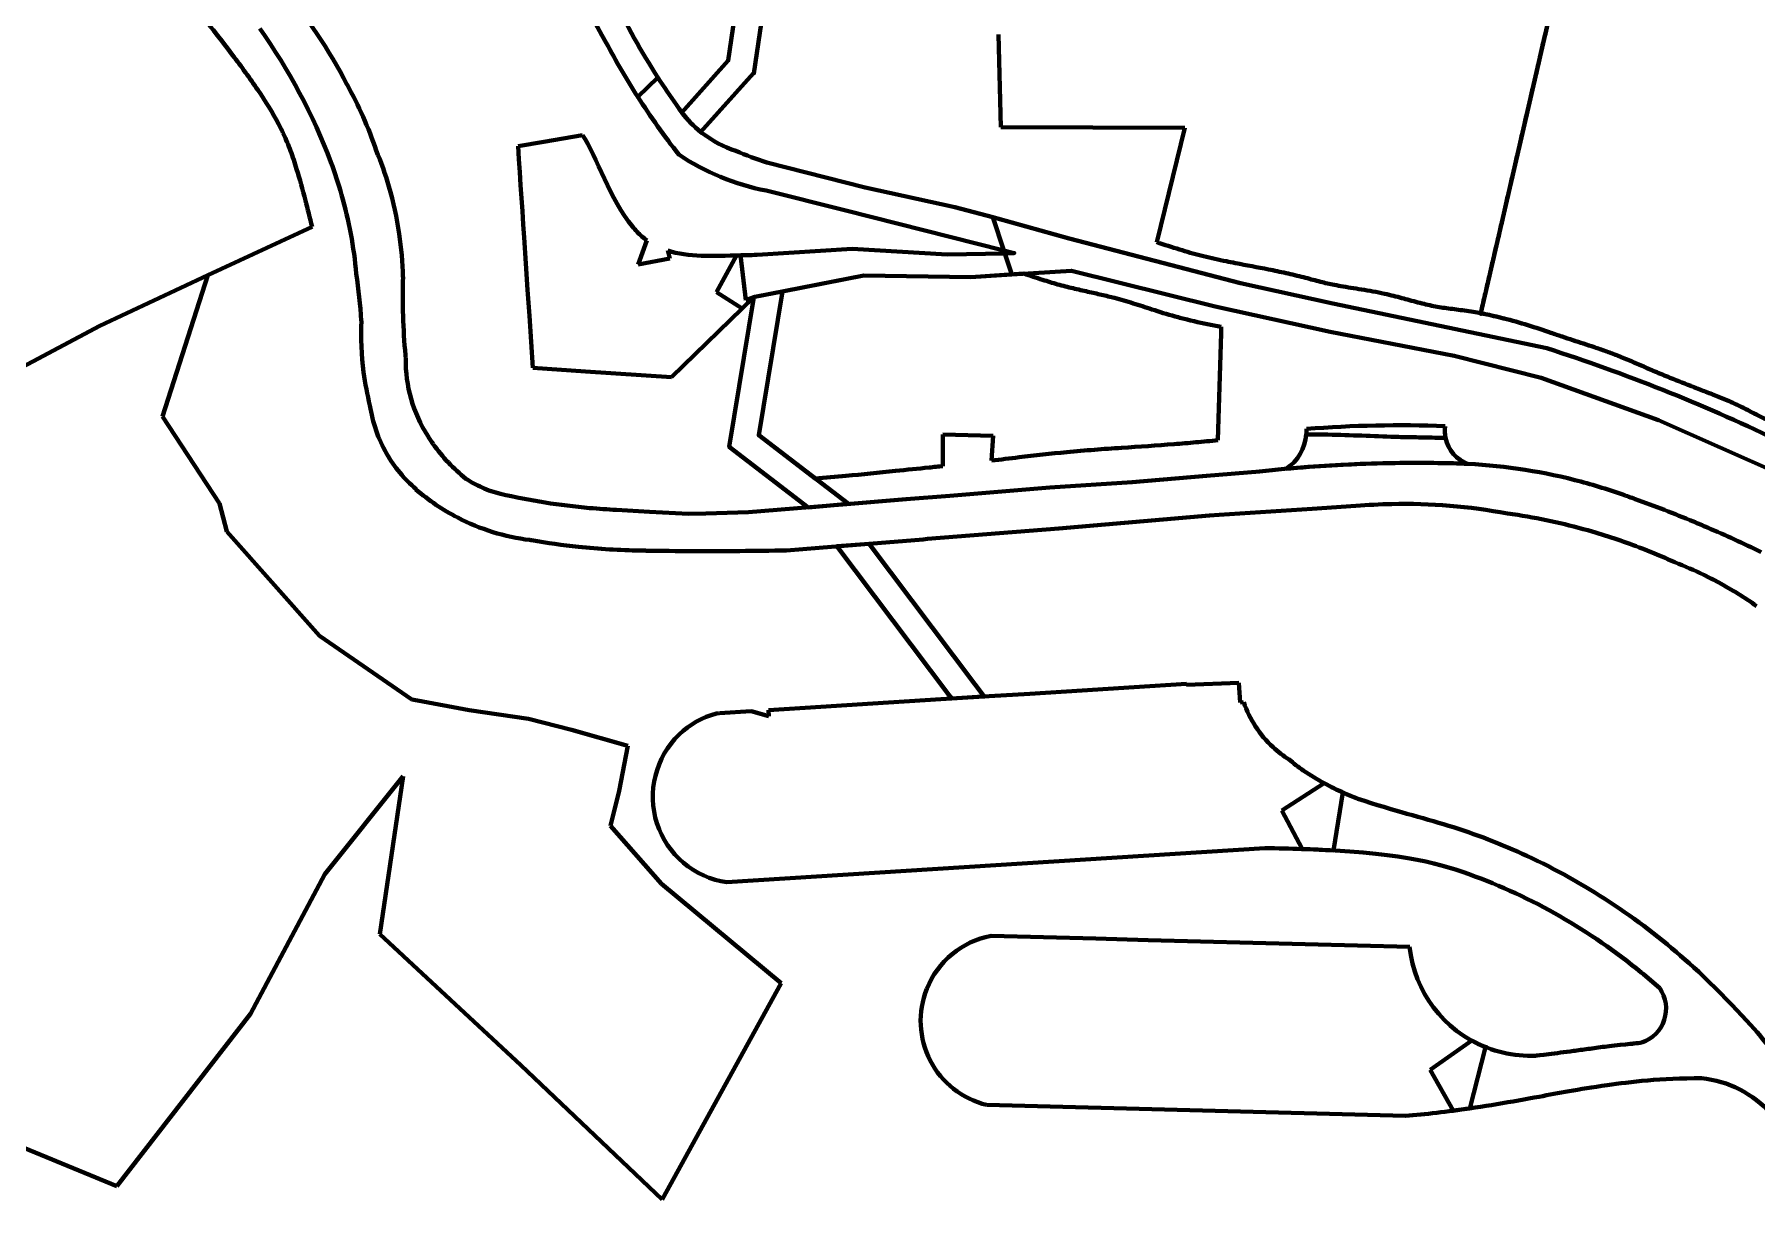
# Model space of a CAD drawing. Header units: inches. Extents: x 4096 to 6070, y 2882 to 5388.
# Drawn here: x 4260.8 to 4418.8, y 3500.7 to 3607.5 of the extents above; entities that cross this region are included whole.
import ezdxf

# ---------------------------------------------------------------- set-up
doc = ezdxf.new("R2010")
doc.units = ezdxf.units.IN
doc.header["$MEASUREMENT"] = 0
doc.linetypes.add('A_CONTINUOUS_LINE', pattern=[0])
for name, color, linetype, lineweight in [('access road', 150, 'Continuous', 30), ('commercial', 11, 'A_CONTINUOUS_LINE', 18), ('footpath line', 2, 'Continuous', 30), ('Hatch institutional', 131, 'Continuous', 15), ('Hatch residential', 51, 'Continuous', 15), ('parking', 253, 'A_CONTINUOUS_LINE', 30), ('road 2', 1, 'A_CONTINUOUS_LINE', 30)]:
    doc.layers.add(name, color=color, linetype=linetype, lineweight=lineweight)

# ---------------------------------------------------------------- blocks, each defined once
blk = doc.blocks.new('residential')
at = {"layer": 'Hatch residential', "lineweight": 90}
for p, q in [((4397.37, 3598.84), (4401.39, 3616.23)), ((4349.25, 3607.48), (4349.46, 3598.97)), ((4349.46, 3598.97), (4366.34, 3598.92)), ((4366.34, 3598.92), (4363.75, 3588.43)), ((4393.46, 3581.92), (4397.37, 3598.84)), ((4276.75, 3585.4), (4266.82, 3580.77)), ((4272.58, 3572.45), (4276.75, 3585.4)), ((4266.82, 3580.77), (4251.03, 3572.34)), ((4277.81, 3564.49), (4272.58, 3572.45)), ((4278.47, 3561.91), (4277.81, 3564.49)), ((4286.97, 3552.34), (4278.47, 3561.91)), ((4295.44, 3546.5), (4286.97, 3552.34)), ((4295.97, 3546.4), (4295.44, 3546.5)), ((4300.71, 3545.53), (4295.97, 3546.4)), ((4295.97, 3546.4), (4295.97, 3546.4)), ((4306.13, 3544.73), (4300.71, 3545.53)), ((4310.07, 3543.73), (4306.13, 3544.73)), ((4315.24, 3542.26), (4310.07, 3543.73)), ((4314.44, 3538.14), (4315.24, 3542.26)), ((4287.46, 3530.49), (4294.66, 3539.49)), ((4294.66, 3539.49), (4292.5, 3525)), ((4313.65, 3534.93), (4314.44, 3538.14)), ((4318.34, 3529.6), (4313.65, 3534.93)), ((4313.65, 3534.93), (4313.65, 3534.93)), ((4280.64, 3517.7), (4287.46, 3530.49)), ((4329.31, 3520.51), (4318.34, 3529.6)), ((4292.5, 3525), (4305.43, 3512.97)), ((4318.4, 3500.66), (4329.31, 3520.51)), ((4268.38, 3501.89), (4280.64, 3517.7)), ((4305.43, 3512.97), (4318.4, 3500.66)), ((4248.39, 3510.14), (4268.38, 3501.89))]:
    blk.add_line(p, q, dxfattribs=at)
for points, knots in [([(4363.75, 3588.43), (4363.84, 3588.4), (4363.93, 3588.37), (4364.73, 3588.12), (4365.42, 3587.89), (4366.75, 3587.49), (4367.39, 3587.31), (4368.73, 3586.98), (4369.43, 3586.83), (4370.14, 3586.68)], [104.606654, 104.606654, 104.606654, 104.606654, 104.882836, 104.882836, 107.089327, 107.089327, 109.295818, 109.295818, 111.549732, 111.549732, 111.549732, 111.549732]), ([(4370.14, 3586.68), (4370.4, 3586.63), (4370.68, 3586.57), (4370.97, 3586.52), (4370.98, 3586.51), (4371, 3586.51)], [103.6967547, 103.6967547, 103.6967547, 103.6967547, 104.5518083, 104.5518083, 104.6066541, 104.6066541, 104.6066541, 104.6066541]), ([(4371, 3586.51), (4371.98, 3586.32), (4372.98, 3586.14), (4374.54, 3585.83), (4375.07, 3585.72), (4376.14, 3585.48), (4376.7, 3585.35), (4377.7, 3585.09), (4378.15, 3584.96), (4378.82, 3584.8), (4379.03, 3584.74), (4379.45, 3584.64), (4379.66, 3584.6), (4380.11, 3584.5), (4380.37, 3584.46), (4381.23, 3584.3), (4381.87, 3584.21), (4382.87, 3584.04), (4383.22, 3583.99), (4383.92, 3583.86), (4384.28, 3583.79), (4384.93, 3583.64), (4385.2, 3583.58), (4385.98, 3583.38), (4386.46, 3583.25), (4387.46, 3582.98), (4387.96, 3582.84), (4388.68, 3582.67), (4388.91, 3582.62), (4389.36, 3582.53), (4389.59, 3582.49), (4390.27, 3582.39), (4390.73, 3582.33), (4391.72, 3582.2), (4392.24, 3582.13), (4393.01, 3582), (4393.24, 3581.96), (4393.46, 3581.92)], [80.740764, 80.740764, 80.740764, 80.740764, 83.794885, 83.794885, 85.349369, 85.349369, 86.903853, 86.903853, 88.340479, 88.340479, 89.058792, 89.058792, 89.777105, 89.777105, 90.654408, 90.654408, 92.624159, 92.624159, 93.609035, 93.609035, 94.59391, 94.59391, 95.357664, 95.357664, 96.80197, 96.80197, 98.464726, 98.464726, 99.296104, 99.296104, 100.127481, 100.127481, 101.602303, 101.602303, 103.077125, 103.077125, 103.696755, 103.696755, 103.696755, 103.696755])]:
    blk.add_open_spline(points, degree=3, knots=knots, dxfattribs=at)
blk = doc.blocks.new('commercial')
at = {"layer": 'commercial', "lineweight": 90}
for p, q in [((4276.75, 3585.4), (4286.3, 3589.83)), ((4266.82, 3580.77), (4276.75, 3585.4)), ((4336.9, 3585.39), (4329.42, 3583.91)), ((4346.7, 3585.24), (4336.9, 3585.39)), ((4349.76, 3585.43), (4346.7, 3585.24)), ((4351.57, 3585.55), (4349.76, 3585.43)), ((4329.42, 3583.91), (4327.26, 3570.73)), ((4251.03, 3572.34), (4266.82, 3580.77)), ((4369.36, 3570.28), (4369.65, 3580.08)), ((4369.65, 3580.08), (4369.66, 3580.66)), ((4327.26, 3570.73), (4332.44, 3566.77)), ((4344.14, 3567.91), (4344.15, 3570.8)), ((4344.15, 3570.8), (4348.75, 3570.67)), ((4348.75, 3570.67), (4348.6, 3568.41))]:
    blk.add_line(p, q, dxfattribs=at)
for points, knots in [([(4286.3, 3589.83), (4286.09, 3590.67), (4285.89, 3591.48), (4285.42, 3593.27), (4285.16, 3594.23), (4284.7, 3595.72), (4284.52, 3596.27), (4284.22, 3597.07), (4284.12, 3597.33), (4283.9, 3597.84), (4283.8, 3598.08), (4283.53, 3598.65), (4283.38, 3598.97), (4282.67, 3600.31), (4282.03, 3601.34), (4280.96, 3602.92), (4280.58, 3603.45), (4279.81, 3604.52), (4279.41, 3605.06), (4278.35, 3606.46), (4277.68, 3607.33), (4275.87, 3609.6), (4274.72, 3611), (4272.72, 3613.41), (4271.87, 3614.41), (4270.58, 3615.93), (4270.14, 3616.44), (4269.48, 3617.21), (4269.26, 3617.46), (4268.73, 3618.08), (4268.41, 3618.45), (4267.42, 3619.65), (4266.71, 3620.56), (4265.78, 3622.08), (4265.52, 3622.57), (4265.15, 3623.35), (4265.03, 3623.61), (4264.81, 3624.17), (4264.7, 3624.46), (4264.24, 3625.91), (4264.04, 3627.07), (4263.89, 3629.3), (4263.92, 3630.38), (4264.11, 3632.18), (4264.23, 3632.93), (4264.44, 3634.01), (4264.52, 3634.36), (4264.68, 3635.06), (4264.77, 3635.4), (4265.3, 3637.38), (4265.87, 3639.05), (4266.98, 3641.29), (4267.32, 3641.9), (4268, 3642.96), (4268.33, 3643.44), (4268.68, 3643.88)], [76.594243, 76.594243, 76.594243, 76.594243, 79.089626, 79.089626, 82.307421, 82.307421, 84.360959, 84.360959, 85.387728, 85.387728, 86.414497, 86.414497, 87.746655, 87.746655, 91.926614, 91.926614, 94.016594, 94.016594, 96.106574, 96.106574, 99.502064, 99.502064, 105.075016, 105.075016, 109.110493, 109.110493, 111.128231, 111.128231, 112.138471, 112.138471, 113.448281, 113.448281, 116.154704, 116.154704, 117.309629, 117.309629, 117.887091, 117.887091, 118.464554, 118.464554, 120.800842, 120.800842, 123.13713, 123.13713, 124.878088, 124.878088, 125.748567, 125.748567, 126.619046, 126.619046, 130.833025, 130.833025, 132.400428, 132.400428, 133.658525, 133.658525, 133.658525, 133.658525]), ([(4369.01, 3580.79), (4368.2, 3580.95), (4367.38, 3581.13), (4366.18, 3581.43), (4365.81, 3581.52), (4364.7, 3581.83), (4363.99, 3582.05), (4362.72, 3582.46), (4362.14, 3582.65), (4361, 3583.01), (4360.43, 3583.17), (4359.5, 3583.42), (4359.11, 3583.52), (4358.29, 3583.7), (4357.87, 3583.8), (4357, 3583.99), (4356.54, 3584.09), (4355.61, 3584.32), (4355.13, 3584.44), (4354.2, 3584.7), (4353.74, 3584.84), (4352.7, 3585.17), (4352.13, 3585.36), (4351.57, 3585.55)], [104.53126, 104.53126, 104.53126, 104.53126, 106.924951, 106.924951, 107.984967, 107.984967, 110.105, 110.105, 111.928462, 111.928462, 113.838609, 113.838609, 115.154235, 115.154235, 116.469861, 116.469861, 117.807736, 117.807736, 119.153011, 119.153011, 120.498285, 120.498285, 122.258078, 122.258078, 122.258078, 122.258078]), ([(4348.6, 3568.41), (4349.43, 3568.51), (4350.28, 3568.61), (4352.56, 3568.88), (4354.02, 3569.05), (4356.35, 3569.27), (4357.2, 3569.34), (4358.87, 3569.47), (4359.7, 3569.52), (4362.16, 3569.69), (4363.77, 3569.79), (4366.01, 3569.97), (4366.67, 3570.02), (4368, 3570.15), (4368.68, 3570.21), (4369.36, 3570.28)], [250.764245, 250.764245, 250.764245, 250.764245, 253.313033, 253.313033, 257.595189, 257.595189, 260.041668, 260.041668, 262.488147, 262.488147, 267.381106, 267.381106, 269.448741, 269.448741, 271.503712, 271.503712, 271.503712, 271.503712]), ([(4332.44, 3566.77), (4333.37, 3566.84), (4334.31, 3566.92), (4336.75, 3567.15), (4338.26, 3567.31), (4340.83, 3567.57), (4341.86, 3567.67), (4342.88, 3567.77)], [234.310501, 234.310501, 234.310501, 234.310501, 237.218984, 237.218984, 241.821342, 241.821342, 244.932159, 244.932159, 244.932159, 244.932159])]:
    blk.add_open_spline(points, degree=3, knots=knots, dxfattribs=at)
for points in [[(4369.66, 3580.66), (4369.45, 3580.7), (4369.23, 3580.74), (4369.01, 3580.79)], [(4342.88, 3567.77), (4343.3, 3567.82), (4343.72, 3567.86), (4344.14, 3567.91)]]:
    blk.add_open_spline(points, degree=3, dxfattribs=at)
blk = doc.blocks.new('parking')
at = {"layer": 'parking', "lineweight": 90}
for p, q in [((4307.55, 3597.65), (4305.18, 3597.25)), ((4311.1, 3598.25), (4307.55, 3597.65)), ((4307.55, 3597.65), (4307.55, 3597.65)), ((4305.18, 3597.25), (4305.26, 3596.06)), ((4305.26, 3596.06), (4305.34, 3594.86)), ((4305.34, 3594.86), (4305.42, 3593.66)), ((4305.42, 3593.66), (4305.5, 3592.46)), ((4305.5, 3592.46), (4305.58, 3591.27)), ((4305.58, 3591.27), (4305.66, 3590.07)), ((4305.66, 3590.07), (4305.74, 3588.87)), ((4305.74, 3588.87), (4305.9, 3586.48)), ((4316.19, 3586.39), (4316.99, 3588.6)), ((4305.9, 3586.48), (4306.06, 3584.08)), ((4319.1, 3586.94), (4316.19, 3586.39)), ((4318.92, 3587.66), (4319.1, 3586.94)), ((4319.1, 3586.94), (4319.1, 3586.94)), ((4326.08, 3583.11), (4325.59, 3587.23)), ((4306.06, 3584.08), (4306.22, 3581.69)), ((4319.26, 3576.07), (4326.79, 3583.38)), ((4326.79, 3583.38), (4326.08, 3583.11)), ((4326.79, 3583.38), (4326.79, 3583.38)), ((4306.22, 3581.69), (4306.39, 3579.29)), ((4306.39, 3579.29), (4306.55, 3576.9)), ((4306.55, 3576.9), (4311.38, 3576.58)), ((4311.38, 3576.58), (4319.26, 3576.07)), ((4352.11, 3547.04), (4347.31, 3546.74)), ((4356.9, 3547.34), (4352.11, 3547.04)), ((4352.11, 3547.04), (4352.11, 3547.04)), ((4361.69, 3547.64), (4356.9, 3547.34)), ((4356.9, 3547.34), (4356.9, 3547.34)), ((4366.48, 3547.94), (4361.69, 3547.64)), ((4361.69, 3547.64), (4361.69, 3547.64)), ((4371.28, 3548.02), (4366.48, 3547.86)), ((4366.48, 3547.94), (4366.48, 3547.94)), ((4371.39, 3546.24), (4371.28, 3548.02)), ((4371.28, 3548.02), (4371.28, 3548.02)), ((4326.57, 3545.43), (4323.67, 3545.25)), ((4328.19, 3544.99), (4326.57, 3545.43)), ((4332.94, 3545.83), (4328.15, 3545.53)), ((4328.15, 3545.53), (4328.19, 3544.99)), ((4337.73, 3546.13), (4332.94, 3545.83)), ((4332.94, 3545.83), (4332.94, 3545.83)), ((4342.52, 3546.43), (4337.73, 3546.13)), ((4337.73, 3546.13), (4337.73, 3546.13)), ((4347.31, 3546.74), (4342.52, 3546.43)), ((4342.52, 3546.43), (4342.52, 3546.43)), ((4371.72, 3546.26), (4371.39, 3546.24)), ((4371.39, 3546.24), (4371.39, 3546.24)), ((4323.59, 3545.24), (4323.36, 3545.23)), ((4323.36, 3545.23), (4323.36, 3545.23)), ((4323.66, 3545.22), (4323.59, 3545.24)), ((4323.67, 3545.25), (4323.66, 3545.22)), ((4328.19, 3544.99), (4328.19, 3544.99)), ((4379.95, 3532.67), (4380.81, 3537.98)), ((4324.34, 3529.76), (4373.66, 3532.88)), ((4353.36, 3524.7), (4348.56, 3524.83)), ((4353.36, 3524.7), (4353.36, 3524.7)), ((4358.16, 3524.58), (4353.36, 3524.7)), ((4358.16, 3524.58), (4358.16, 3524.58)), ((4362.96, 3524.45), (4358.16, 3524.58)), ((4362.96, 3524.45), (4362.96, 3524.45)), ((4367.76, 3524.33), (4362.96, 3524.45)), ((4367.76, 3524.33), (4367.76, 3524.33)), ((4372.55, 3524.2), (4367.76, 3524.33)), ((4372.55, 3524.2), (4372.55, 3524.2)), ((4377.35, 3524.08), (4372.55, 3524.2)), ((4377.35, 3524.08), (4377.35, 3524.08)), ((4382.15, 3523.95), (4377.35, 3524.08)), ((4382.15, 3523.95), (4382.15, 3523.95)), ((4386.95, 3523.83), (4382.15, 3523.95)), ((4386.95, 3523.83), (4386.95, 3523.83)), ((4392.47, 3509.02), (4393.89, 3514.64)), ((4348.16, 3509.33), (4386.55, 3508.33))]:
    blk.add_line(p, q, dxfattribs=at)
for centre, radius, start, end in [((4381.16, 3549.46), 9.96, 198.7529, 227.3501), ((4325.46, 3537.59), 7.92, 105.3358, 133.9371), ((4325.46, 3537.59), 7.92, 133.9371, 261.879), ((4381.16, 3549.46), 9.96, 227.3501, 238.0516), ((4350.03, 3517.04), 7.93, 100.7041, 158.2448), ((4398.05, 3525), 11.17, 186.0411, 248.1205), ((4350.03, 3517.04), 7.93, 158.2448, 256.3189)]:
    blk.add_arc(centre, radius, start, end, dxfattribs=at)
for points in [[(4315.67, 3589.86), (4313.64, 3592.31), (4312.37, 3596.34), (4311.1, 3598.25)], [(4325.59, 3587.23), (4323.02, 3587.14), (4320.78, 3587.08), (4318.92, 3587.66)], [(4377.18, 3540.01), (4376.73, 3540.32), (4376.29, 3540.65), (4375.88, 3541.01)], [(4380.81, 3537.98), (4379.82, 3538.43), (4378.46, 3539.13), (4377.18, 3540.01)], [(4373.66, 3532.88), (4376.08, 3532.84), (4378.15, 3532.77), (4379.95, 3532.67)], [(4386.55, 3508.33), (4388.38, 3508.47), (4390.41, 3508.72), (4392.47, 3509.02)]]:
    blk.add_open_spline(points, degree=3, dxfattribs=at)
blk.add_open_spline([(4316.99, 3588.6), (4316.84, 3588.71), (4316.37, 3589.08), (4315.95, 3589.53), (4315.67, 3589.86)], degree=3, knots=[9.746494, 9.746494, 9.746494, 9.746494, 10.354115, 11.620064, 11.620064, 11.620064, 11.620064], dxfattribs=at)
blk = doc.blocks.new('road')
at = {"layer": 'road 2', "lineweight": 90}
for p, q in [((4294.63, 3585.24), (4294.63, 3585.24)), ((4294.88, 3577.77), (4294.88, 3577.77)), ((4297.41, 3569.93), (4297.41, 3569.93)), ((4373.19, 3567.41), (4368.31, 3567.01)), ((4386.03, 3568.18), (4386.03, 3568.18)), ((4386.03, 3568.18), (4386.03, 3568.18)), ((4353.94, 3565.95), (4344.78, 3565.19)), ((4361.49, 3566.44), (4353.94, 3565.95)), ((4368.31, 3567.01), (4361.49, 3566.44)), ((4368.31, 3567.01), (4368.31, 3567.01)), ((4368.31, 3567.01), (4368.31, 3567.01)), ((4303.56, 3565.36), (4303.56, 3565.36)), ((4303.56, 3565.36), (4303.56, 3565.36)), ((4334.92, 3564.38), (4326.3, 3563.67)), ((4340.78, 3564.86), (4334.92, 3564.38)), ((4334.92, 3564.38), (4334.92, 3564.38)), ((4344.78, 3565.19), (4340.78, 3564.86)), ((4344.78, 3565.19), (4344.78, 3565.19)), ((4378.01, 3564), (4382.01, 3564.26)), ((4406.5, 3565.29), (4406.5, 3565.29)), ((4407.63, 3564.88), (4407.63, 3564.88)), ((4407.63, 3564.88), (4407.63, 3564.88)), ((4317.24, 3563.72), (4314.22, 3563.89)), ((4317.24, 3563.72), (4317.24, 3563.72)), ((4320.81, 3563.52), (4317.24, 3563.72)), ((4322.41, 3563.56), (4320.81, 3563.52)), ((4326.3, 3563.67), (4322.41, 3563.56)), ((4322.41, 3563.56), (4322.41, 3563.56)), ((4354.78, 3562.19), (4368.6, 3563.37)), ((4368.6, 3563.37), (4369.48, 3563.45)), ((4369.48, 3563.45), (4378.01, 3564)), ((4332.8, 3560.42), (4342.33, 3561.19)), ((4342.33, 3561.19), (4342.74, 3561.23)), ((4342.74, 3561.23), (4354.78, 3562.19)), ((4414.25, 3562.27), (4414.25, 3562.27)), ((4310.71, 3560.51), (4310.71, 3560.51)), ((4329.79, 3560.18), (4332.8, 3560.42)), ((4413.91, 3557.92), (4413.91, 3557.92))]:
    blk.add_line(p, q, dxfattribs=at)
for centre, radius, start, end in [((4246.5, 3580.52), 48.47, 27.4926, 40.2086), ((4237.43, 3576.67), 54.08, 20.6894, 35.4373), ((4255.15, 3584.06), 39.18, 19.0569, 28.7429), ((4262.8, 3584.67), 31.8, 16.201, 22.5248), ((4250.66, 3581.89), 39.86, 15.8514, 20.3865), ((4250.66, 3581.89), 39.86, 5.2602, 15.8514), ((4262.8, 3584.67), 31.8, 8.2046, 16.201), ((4258.86, 3584.07), 35.79, 1.8772, 8.2537), ((4235.6, 3577.56), 55.33, 3.8002, 8.2938), ((4353.93, 3583.47), 59.32, 178.2866, 185.2091), ((4318.16, 3580.08), 27.37, 177.5928, 187.507), ((4353.93, 3583.47), 59.32, 185.2091, 185.5161), ((4307.8, 3577.61), 12.92, 179.2888, 212.5058), ((4318.16, 3580.08), 27.37, 187.507, 194.0068), ((4304.01, 3575.29), 12.54, 188.4006, 209.8483), ((4307.8, 3577.61), 12.92, 212.5058, 216.4471), ((4373.2, 3571.18), 4.28, 304.662, 354.9512), ((4373.2, 3571.18), 4.28, 354.9512, 1.8717), ((4386.02, 3463.8), 107.85, 87.7807, 94.542), ((4393.36, 3571.11), 3.19, 171.6727, 191.3606), ((4304.01, 3575.29), 12.54, 209.8483, 229.2601), ((4310.14, 3578.95), 15.61, 215.3147, 231.4057), ((4393.36, 3571.11), 3.19, 191.3606, 250.8912), ((4387.6, 3435.06), 133.14, 94.251, 96.2145), ((4387.6, 3435.06), 133.14, 88.2705, 95.1567), ((4387.6, 3435.06), 133.14, 90.6765, 94.251), ((4387.6, 3435.06), 133.14, 88.2705, 90.6765), ((4389.77, 3518.19), 49.98, 87.0886, 87.8787), ((4389.77, 3518.19), 49.98, 75.7405, 87.8787), ((4306.02, 3575.16), 10.11, 236.2707, 245.8621), ((4306.02, 3575.16), 10.11, 245.8621, 255.9322), ((4389.77, 3518.19), 49.98, 70.4476, 75.7405), ((4308.69, 3580.66), 19.68, 229.1466, 242.6425), ((4317.32, 3625.74), 61.93, 257.1609, 261.0206), ((4317.32, 3625.74), 61.93, 261.0206, 264.8356), ((4386.42, 3512.95), 51.49, 91.2507, 94.9063), ((4386.42, 3512.95), 51.49, 79.3798, 91.2507), ((4389.77, 3518.19), 49.98, 69.7834, 70.4476), ((4367.31, 3452.9), 119.02, 70.1957, 70.4967), ((4367.31, 3452.9), 119.02, 67.4454, 70.1957), ((4308.69, 3580.66), 19.68, 242.6425, 262.9158), ((4317.32, 3625.74), 61.93, 264.8356, 267.1306), ((4388.26, 3508.89), 55.21, 81.0234, 82.0423), ((4388.26, 3508.89), 55.21, 73.7678, 81.0234), ((4367.31, 3452.9), 119.02, 66.7701, 67.4454), ((4317.45, 3623.76), 63.61, 259.8741, 260.0186), ((4317.45, 3623.76), 63.61, 260.0186, 263.9223), ((4388.26, 3508.89), 55.21, 68.7424, 73.7678), ((4367.31, 3452.9), 119.02, 64.158, 66.7701), ((4317.45, 3623.76), 63.61, 263.9223, 269.0546), ((4317.45, 3623.76), 63.61, 269.0546, 269.4984), ((4322.53, 3993.25), 433.14, 269.254, 270.3937), ((4322.53, 3993.25), 433.14, 270.3937, 270.9601), ((4388.26, 3508.89), 55.21, 66.7447, 68.7424), ((4388.26, 3508.89), 55.21, 65.3868, 66.7447), ((4398.63, 3526.43), 35.01, 64.106, 68.8504), ((4398.63, 3526.43), 35.01, 61.5841, 64.106), ((4398.63, 3526.43), 35.01, 54.9024, 61.5841)]:
    blk.add_arc(centre, radius, start, end, dxfattribs=at)
blk.add_open_spline([(4377.47, 3570.8), (4377.99, 3570.81), (4378.51, 3570.8), (4380.1, 3570.78), (4381.15, 3570.75), (4383.21, 3570.67), (4384.23, 3570.63), (4385.84, 3570.58), (4386.45, 3570.56), (4387.7, 3570.54), (4388.34, 3570.53), (4389.39, 3570.51), (4389.81, 3570.5), (4390.23, 3570.49)], degree=3, knots=[279.189026, 279.189026, 279.189026, 279.189026, 280.633455, 280.633455, 283.66653, 283.66653, 286.750951, 286.750951, 288.656568, 288.656568, 290.562184, 290.562184, 291.789007, 291.789007, 291.789007, 291.789007], dxfattribs=at)
blk = doc.blocks.new('road 5')
at = {"layer": 'footpath line', "lineweight": 90}
blk.add_lwpolyline([(4352, 3633.34), (4330.65, 3627.49), (4332.53, 3618.64), (4322.93, 3614.85), (4322.98, 3614.6, -0.210507), (4322.69, 3612.18), (4325.64, 3613.23), (4324.46, 3605.08), (4320.2, 3600.34, 0.053845), (4321.92, 3598.52), (4326.78, 3603.93, 0.00013), (4326.81, 3603.91), (4328.32, 3614.29), (4334.47, 3616.72), (4332.62, 3625.44), (4351.12, 3630.51), (4354.82, 3623.47), (4375.71, 3635.88), (4374.14, 3637.85), (4355.62, 3626.85), (4352, 3633.34)], format="xyb", close=True, dxfattribs=at)
blk.add_lwpolyline([(4329.42, 3583.91), (4326.9, 3583.41), (4326.79, 3583.38), (4324.55, 3569.66), (4331.79, 3564.12), (4335.5, 3564.43), (4327.26, 3570.73), (4329.42, 3583.91)], close=True, dxfattribs=at)
for points in [[(4347.08, 3547.92), (4337.38, 3560.79), (4334.43, 3560.55), (4344.69, 3546.93)], [(4344.69, 3546.93), (4344.95, 3546.59), (4347.94, 3546.77), (4347.08, 3547.91), (4347.08, 3547.91)]]:
    blk.add_lwpolyline(points, dxfattribs=at)

msp = doc.modelspace()

# ---------------------------------------------------------------- linework, layer by layer
at = {"layer": 'access road', "lineweight": 90}
for points in [[(4310.8, 3618.71, -0.008638), (4310.55, 3619.77), (4308.45, 3618.79, 0.07714), (4313.27, 3606.72, 0.02102), (4316.16, 3601.76), (4318.01, 3603.53, -0.065226), (4310.8, 3618.71, -0.008638)], [(4328, 3595.74, -0.02279), (4325.16, 3596.8, -0.174151), (4319.72, 3601.02, -0.011739), (4318.01, 3603.53), (4316.16, 3601.76, 0.023774), (4319.92, 3596.46, 0.098804), (4327.93, 3593.16), (4335.13, 3591.36), (4349.74, 3587.66), (4348.72, 3590.73), (4345.25, 3591.66), (4337.01, 3593.44), (4328, 3595.74, -0.02279)]]:
    msp.add_lwpolyline(points, format="xyb", close=True, dxfattribs=at)
for points in [[(4420.5, 3570.36, 0.034357), (4399.52, 3578.71), (4399.52, 3578.71), (4379.9, 3582.8), (4371.44, 3584.69), (4355.73, 3588.78), (4349.14, 3590.61), (4348.72, 3590.73), (4349.74, 3587.66), (4350.68, 3587.43), (4349.82, 3587.41), (4350.47, 3585.48), (4355.92, 3585.82), (4369.11, 3582.54), (4379.64, 3580.22), (4391.03, 3578.02), (4399, 3576), (4409.75, 3572.11), (4421.08, 3567.11, -0.133765)], [(4409.88, 3520.03, -0.492988), (4408.24, 3515.05)], [(4398.51, 3513.85, -0.137223), (4392.66, 3515.23)], [(4413.72, 3511.78, -0.189083), (4420.08, 3508.52)]]:
    msp.add_lwpolyline(points, format="xyb", dxfattribs=at)
for points in [[(4325.21, 3587.22), (4323.38, 3583.86)], [(4335.81, 3587.83), (4327.1, 3587.27)], [(4344.53, 3587.32), (4335.81, 3587.83)], [(4349.82, 3587.41), (4344.53, 3587.32)], [(4350.47, 3585.48), (4349.82, 3587.41)], [(4326.9, 3583.41), (4336.9, 3585.39)], [(4336.9, 3585.39), (4346.7, 3585.24)], [(4346.7, 3585.24), (4350.47, 3585.48)], [(4323.38, 3583.86), (4325.72, 3582.34)], [(4325.72, 3582.34), (4326.79, 3583.38)], [(4326.79, 3583.38), (4326.9, 3583.41)], [(4379.11, 3538.83), (4375.22, 3536.32)], [(4375.22, 3536.32), (4377.09, 3532.8)], [(4392.66, 3515.23), (4388.82, 3512.55)], [(4388.82, 3512.55), (4390.94, 3508.81)]]:
    msp.add_lwpolyline(points, dxfattribs=at)
msp.add_open_spline([(4327.1, 3587.27), (4326.45, 3587.26), (4325.82, 3587.23), (4325.21, 3587.22)], degree=3, dxfattribs=at)
for points, knots in [([(4412.2, 3522.65), (4410.04, 3524.57), (4407.73, 3526.34), (4402.88, 3529.52), (4400.34, 3530.94), (4395.37, 3533.25), (4392.97, 3534.17), (4388.06, 3535.69), (4385.57, 3536.28), (4381.98, 3537.48), (4380.66, 3537.99), (4379.11, 3538.83)], [217.201654, 217.201654, 217.201654, 217.201654, 225.35829, 225.35829, 233.514926, 233.514926, 240.724239, 240.724239, 247.933552, 247.933552, 248.365119, 248.365119, 248.365119, 248.365119]), ([(4377.09, 3532.8), (4385.77, 3532.49), (4395.29, 3530.11), (4404.17, 3524.92), (4409.32, 3520.53), (4409.88, 3520.03)], [217.201654, 217.201654, 217.201654, 217.201654, 227.174044, 245.206887, 247.440024, 247.440024, 247.440024, 247.440024]), ([(4423.41, 3509.89), (4422.25, 3511.58), (4420.61, 3513.86), (4418.09, 3516.86), (4414.12, 3521.07), (4412.2, 3522.65)], [199.391205, 199.391205, 199.391205, 199.391205, 200.924308, 200.924308, 201.805543, 201.805543, 201.805543, 201.805543]), ([(4408.24, 3515.05), (4408.24, 3515.05), (4407.14, 3514.91), (4408.24, 3515.05), (4405.68, 3514.78), (4404.29, 3514.6), (4403.78, 3514.53), (4402.83, 3514.4), (4402.38, 3514.34), (4401.13, 3514.17), (4400.4, 3514.08), (4399.09, 3513.91), (4398.51, 3513.85), (4398.51, 3513.85)], [2.962603, 2.962603, 2.962603, 2.962603, 3.292563, 3.292563, 5.422144, 5.422144, 6.832976, 6.832976, 8.243808, 8.243808, 11.065473, 11.065473, 13.476712, 13.476712, 13.476712, 13.476712]), ([(4390.94, 3508.81), (4393.59, 3509.16), (4398.35, 3509.97), (4403.56, 3511.01), (4409.94, 3511.78), (4413.72, 3511.78)], [0, 0, 0, 0, 10.134022, 17.525864, 23.153486, 23.153486, 23.153486, 23.153486])]:
    msp.add_open_spline(points, degree=3, knots=knots, dxfattribs=at)
at = {"layer": 'Hatch institutional', "lineweight": 90}
for points in [[(4403.47, 3625.19), (4398.3, 3602.85)], [(4398.3, 3602.85), (4393.46, 3581.92)]]:
    msp.add_lwpolyline(points, dxfattribs=at)
msp.add_rational_spline([(4508.64, 3611.2), (4508.36, 3611.26), (4508.07, 3611.33), (4507.47, 3611.48), (4507.15, 3611.57), (4506.39, 3611.79), (4505.95, 3611.92), (4505.31, 3612.11), (4505.1, 3612.18), (4504.69, 3612.3), (4504.49, 3612.36), (4503.99, 3612.51), (4503.68, 3612.61), (4502.91, 3612.84), (4502.43, 3612.99), (4501.49, 3613.34), (4501.03, 3613.53), (4500.32, 3613.87), (4500.09, 3614), (4499.26, 3614.35), (4497.1, 3615.12), (4496, 3615.53), (4493.2, 3616.4), (4487.29, 3617.7), (4486.6, 3617.77), (4485.91, 3617.84), (4483.9, 3618.05), (4482.59, 3618.2), (4480.66, 3618.42), (4480.02, 3618.49), (4478.75, 3618.63), (4478.12, 3618.7), (4476.64, 3618.84), (4475.78, 3618.92), (4473.29, 3619.13), (4471.66, 3619.26), (4469.52, 3619.45), (4469.04, 3619.49), (4468.56, 3619.54), (4468.2, 3619.57), (4467.85, 3619.61), (4466.65, 3619.73), (4465.8, 3619.82), (4463.66, 3620.07), (4462.4, 3620.24), (4460.13, 3620.54), (4459.11, 3620.68), (4457.59, 3620.86), (4457.09, 3620.92), (4455.84, 3621.05), (4455.1, 3621.13), (4453.57, 3621.28), (4452.79, 3621.36), (4451.18, 3621.54), (4450.36, 3621.64), (4448.86, 3621.86), (4448.19, 3621.97), (4446.21, 3622.31), (4444.92, 3622.56), (4441.85, 3623.21), (4440.1, 3623.62), (4438.38, 3624.01), (4438.22, 3624.05), (4438.05, 3624.09), (4436.54, 3624.43), (4435.21, 3624.73), (4432.58, 3625.26), (4431.28, 3625.49), (4429.1, 3625.81), (4428.21, 3625.92), (4426.9, 3626.03), (4426.46, 3626.06), (4425.6, 3626.1), (4425.18, 3626.11), (4424.15, 3626.11), (4423.53, 3626.1), (4422.06, 3626.05), (4421.19, 3626.01), (4419.83, 3625.96), (4419.37, 3625.95), (4418.43, 3625.93), (4417.94, 3625.92), (4416.55, 3625.93), (4415.65, 3625.94), (4413.96, 3625.98), (4413.15, 3626), (4411.7, 3626.01), (4411.04, 3626.01), (4410.08, 3625.98), (4409.77, 3625.96), (4409.16, 3625.92), (4408.85, 3625.89), (4408.04, 3625.81), (4407.52, 3625.75), (4405.89, 3625.54), (4404.71, 3625.36), (4403.47, 3625.19), (4401.75, 3617.74), (4400.02, 3610.3), (4398.3, 3602.85), (4396.69, 3595.88), (4395.08, 3588.9), (4393.46, 3581.92), (4393.57, 3581.9), (4393.68, 3581.88), (4394.38, 3581.74), (4394.97, 3581.6), (4396.31, 3581.26), (4397.05, 3581.05), (4398.5, 3580.6), (4399.21, 3580.36), (4400.24, 3580.01), (4400.58, 3579.9), (4401.25, 3579.67), (4401.58, 3579.56), (4402.56, 3579.24), (4403.21, 3579.03), (4404.22, 3578.69), (4404.56, 3578.57), (4405.24, 3578.33), (4405.59, 3578.2), (4406.31, 3577.91), (4406.68, 3577.76), (4407.45, 3577.44), (4407.86, 3577.26), (4408.65, 3576.92), (4409.04, 3576.75), (4409.89, 3576.39), (4410.35, 3576.2), (4411.54, 3575.72), (4412.27, 3575.43), (4413.37, 3575), (4413.74, 3574.85), (4414.48, 3574.57), (4414.86, 3574.42), (4415.56, 3574.14), (4415.86, 3574.02), (4416.49, 3573.75), (4416.81, 3573.6), (4417.41, 3573.31), (4417.7, 3573.16), (4418.23, 3572.89), (4418.49, 3572.76), (4418.98, 3572.51), (4419.21, 3572.39), (4419.85, 3572.08), (4420.27, 3571.88), (4421.26, 3571.42), (4421.85, 3571.15), (4423.06, 3570.59), (4423.69, 3570.29), (4424.96, 3569.63), (4425.61, 3569.26), (4426.76, 3568.52), (4427.24, 3568.17), (4428.1, 3567.49), (4428.48, 3567.17), (4429.2, 3566.5), (4429.55, 3566.15), (4430.02, 3565.65), (4430.16, 3565.51), (4430.29, 3565.36), (4430.58, 3565.03), (4430.86, 3564.7), (4431.38, 3564.05), (4431.63, 3563.72), (4432.11, 3563.08), (4432.35, 3562.76), (4432.73, 3562.23), (4432.88, 3562.01), (4433.03, 3561.79), (4433.26, 3561.47), (4433.48, 3561.14), (4433.7, 3560.8), (4433.8, 3560.65), (4433.9, 3560.5), (4434.6, 3559.43), (4435.16, 3558.48), (4435.97, 3557), (4436.23, 3556.49), (4436.87, 3555.22), (4437.24, 3554.45), (4437.88, 3553.12), (4438.15, 3552.55), (4438.72, 3551.45), (4439, 3550.91), (4439.37, 3550.28), (4439.45, 3550.16), (4439.52, 3550.03), (4439.6, 3549.89), (4439.69, 3549.76), (4440, 3549.25), (4440.24, 3548.87), (4440.6, 3548.28), (4440.73, 3548.07), (4440.89, 3547.8), (4440.93, 3547.73), (4440.98, 3547.66), (4440.99, 3547.64), (4441, 3547.62), (4441.01, 3547.6), (4441.65, 3546.51), (4442.29, 3545.42), (4442.93, 3544.33), (4443.05, 3544.17), (4443.17, 3544.01), (4443.46, 3543.67), (4443.63, 3543.49), (4443.88, 3543.24), (4443.97, 3543.16), (4444.14, 3543.01), (4444.23, 3542.94), (4444.46, 3542.77), (4444.62, 3542.66), (4445.11, 3542.34), (4445.48, 3542.12), (4446.11, 3541.75), (4446.34, 3541.62), (4446.8, 3541.33), (4447.03, 3541.18), (4447.32, 3540.99), (4447.38, 3540.95), (4447.44, 3540.91), (4448.69, 3540.11), (4450.45, 3539), (4452.77, 3537.63), (4454.25, 3536.74), (4455.5, 3535.61), (4456.89, 3534.88), (4459.23, 3534.3), (4461.05, 3533.97), (4462.39, 3533.72), (4463.07, 3533.61), (4463.73, 3533.49), (4464.77, 3533.29), (4465.18, 3533.22), (4465.98, 3533.08), (4466.37, 3533.02), (4468.72, 3532.68), (4470.73, 3532.51), (4472.79, 3532.38), (4472.93, 3532.37), (4473.06, 3532.36), (4474.3, 3532.28), (4475.41, 3532.22), (4477.1, 3532.12), (4477.66, 3532.09), (4478.79, 3532.02), (4479.36, 3531.98), (4481.32, 3531.84), (4482.66, 3531.74), (4484.53, 3531.67), (4485.12, 3531.66), (4488.06, 3531.64), (4490.45, 3531.78), (4494.06, 3532.07), (4495.26, 3532.18), (4497.28, 3532.34), (4498.07, 3532.4), (4499.69, 3532.51), (4500.5, 3532.54), (4501.52, 3532.58), (4501.73, 3532.59), (4501.95, 3532.6), (4502.86, 3532.63), (4503.77, 3532.65), (4507.33, 3532.73), (4509.98, 3532.77), (4513.95, 3532.78), (4515.27, 3532.78), (4517.92, 3532.77), (4519.25, 3532.76), (4521.15, 3532.73), (4521.71, 3532.72), (4522.27, 3532.7), (4523.73, 3532.67), (4525.2, 3532.61), (4528.52, 3532.4), (4530.38, 3532.23), (4533.13, 3531.86), (4534.02, 3531.73), (4535.53, 3531.47), (4536.17, 3531.36), (4537.43, 3531.13), (4538.05, 3531.01), (4539.58, 3530.72), (4540.49, 3530.54), (4541.88, 3530.22), (4542.34, 3530.1), (4543.27, 3529.85), (4543.74, 3529.72), (4544.81, 3529.38), (4545.41, 3529.18), (4546.54, 3528.77), (4547.08, 3528.57), (4548.13, 3528.17), (4548.64, 3527.98), (4550.05, 3527.44), (4550.94, 3527.1), (4552.29, 3526.57), (4552.74, 3526.39), (4553.64, 3526.03), (4554.1, 3525.84), (4555.2, 3525.37), (4555.84, 3525.09), (4556.87, 3524.65), (4557.26, 3524.49), (4558.04, 3524.16), (4558.43, 3524.01), (4559.27, 3523.69), (4559.74, 3523.52), (4560.87, 3523.12), (4561.54, 3522.89), (4562.91, 3522.46), (4563.61, 3522.24), (4566.16, 3521.47), (4568.01, 3520.94), (4570.66, 3520.24), (4571.47, 3520.03), (4572.27, 3519.84), (4572.39, 3519.81), (4572.52, 3519.78), (4573.1, 3519.64), (4573.56, 3519.53), (4574.5, 3519.32), (4574.97, 3519.21), (4575.63, 3519.08), (4575.82, 3519.04), (4576.01, 3519), (4578.1, 3518.65), (4579.97, 3519.64), (4580.86, 3521.56), (4578.45, 3522.23), (4576.04, 3522.9), (4573.63, 3523.58), (4573.22, 3523.32), (4572.82, 3523.06), (4572.41, 3522.81), (4570.11, 3523.24), (4567.82, 3523.67), (4565.52, 3524.11), (4561.53, 3525.36), (4557.54, 3526.61), (4553.55, 3527.86), (4551.6, 3528.69), (4549.66, 3529.53), (4547.71, 3530.36), (4546.51, 3530.85), (4545.32, 3531.33), (4544.12, 3531.82), (4545.99, 3536.42), (4547.86, 3541.03), (4549.74, 3545.64), (4551.86, 3544.7), (4553.97, 3543.76), (4556.09, 3542.82), (4558.15, 3541.33), (4560.2, 3539.85), (4562.25, 3538.36), (4565.47, 3535.94), (4568.68, 3533.52), (4571.9, 3531.09), (4573.18, 3530.27), (4574.45, 3529.45), (4575.72, 3528.62), (4577.17, 3527.92), (4578.62, 3527.22), (4580.07, 3526.52), (4579.94, 3526.65), (4579.81, 3526.79), (4579.68, 3526.92), (4579.62, 3526.98), (4579.55, 3527.04), (4579.06, 3527.53), (4578.61, 3527.94), (4577.21, 3529.19), (4576.2, 3530.02), (4574.63, 3531.29), (4574.1, 3531.71), (4573.03, 3532.58), (4572.49, 3533.03), (4571.12, 3534.19), (4570.3, 3534.9), (4568.68, 3536.32), (4567.88, 3537.02), (4566.16, 3538.52), (4565.22, 3539.33), (4563.35, 3540.92), (4562.4, 3541.72), (4560.78, 3543.06), (4560.1, 3543.62), (4558.73, 3544.71), (4558.05, 3545.24), (4555.66, 3547.02), (4553.92, 3548.24), (4551.25, 3550.05), (4550.35, 3550.65), (4548.54, 3551.86), (4547.63, 3552.47), (4545.95, 3553.59), (4545.17, 3554.11), (4543.61, 3555.12), (4542.84, 3555.61), (4541.26, 3556.58), (4540.47, 3557.06), (4539.66, 3557.54), (4539.36, 3557.72), (4539.06, 3557.9), (4538.29, 3558.35), (4537.82, 3558.63), (4537.36, 3558.9), (4533.33, 3559.26), (4529.31, 3559.63), (4525.28, 3560), (4519.62, 3559.92), (4513.98, 3560.48), (4508.44, 3561.65), (4507.43, 3561.89), (4506.42, 3562.13), (4505.41, 3562.39), (4502.24, 3563.2), (4499.1, 3564.13), (4496, 3565.18), (4496.73, 3565.99), (4497.46, 3566.8), (4498.19, 3567.61), (4500.74, 3566.83), (4503.28, 3566.05), (4505.82, 3565.27), (4508.31, 3564.62), (4510.84, 3564.09), (4513.38, 3563.7), (4518.48, 3562.79), (4523.66, 3562.64), (4528.81, 3563.27), (4528.7, 3563.31), (4528.59, 3563.35), (4527.98, 3563.59), (4527.46, 3563.78), (4526.25, 3564.22), (4525.57, 3564.46), (4524.51, 3564.87), (4524.15, 3565.01), (4523.43, 3565.3), (4523.07, 3565.46), (4521.89, 3565.98), (4521.08, 3566.38), (4519.41, 3567.24), (4518.57, 3567.71), (4516.94, 3568.61), (4516.14, 3569.04), (4514.96, 3569.65), (4514.57, 3569.85), (4513.32, 3570.46), (4512.47, 3570.86), (4511.15, 3571.46), (4510.71, 3571.67), (4509.82, 3572.08), (4509.38, 3572.29), (4508.32, 3572.79), (4507.7, 3573.09), (4506.29, 3573.83), (4505.5, 3574.29), (4504.71, 3574.83), (4504.63, 3574.89), (4504.54, 3574.95), (4504.04, 3575.31), (4503.64, 3575.62), (4502.78, 3576.35), (4502.32, 3576.78), (4501.67, 3577.45), (4501.46, 3577.68), (4501.18, 3578.01), (4501.1, 3578.1), (4501.02, 3578.2), (4501, 3578.22), (4500.97, 3578.25), (4500.85, 3578.39), (4500.75, 3578.52), (4500.4, 3578.97), (4500.14, 3579.34), (4499.75, 3580.02), (4499.61, 3580.3), (4499.36, 3580.9), (4499.25, 3581.23), (4499.05, 3582.02), (4498.98, 3582.48), (4498.94, 3583.47), (4498.97, 3583.99), (4499.17, 3584.84), (4499.27, 3585.14), (4499.48, 3585.6), (4499.55, 3585.75), (4499.73, 3586.05), (4499.84, 3586.21), (4500.1, 3586.55), (4500.27, 3586.73), (4500.73, 3587.17), (4501.03, 3587.38), (4501.32, 3587.56), (4501.35, 3587.79), (4501.38, 3588.02), (4501.41, 3588.26), (4502.38, 3595.98), (4503.35, 3603.71), (4504.32, 3611.44), (4505.24, 3611.36), (4506.17, 3611.28), (4507.09, 3611.19), (4507.61, 3611.2), (4508.12, 3611.2), (4508.64, 3611.2)], [1, 1, 1, 1, 1, 1, 1, 1, 1, 1, 1, 1, 1, 1, 1, 1, 1, 1, 1, 1, 1, 1, 1, 1, 1, 1, 1, 1, 1, 1, 1, 1, 1, 1, 1, 1, 1, 1, 1, 1, 1, 1, 1, 1, 1, 1, 1, 1, 1, 1, 1, 1, 1, 1, 1, 1, 1, 1, 1, 1, 1, 1, 1, 1, 1, 1, 1, 1, 1, 1, 1, 1, 1, 1, 1, 1, 1, 1, 1, 1, 1, 1, 1, 1, 1, 1, 1, 1, 1, 1, 1, 1, 1, 1, 1, 1, 1, 1, 1, 1, 1, 1, 1, 1, 1, 1, 1, 1, 1, 1, 1, 1, 1, 1, 1, 1, 1, 1, 1, 1, 1, 1, 1, 1, 1, 1, 1, 1, 1, 1, 1, 1, 1, 1, 1, 1, 1, 1, 1, 1, 1, 1, 1, 1, 1, 1, 1, 1, 1, 1, 1, 1, 1, 1, 1, 1, 1, 1, 1, 1, 1, 1, 1, 1, 1, 1, 1, 1, 1, 1, 1, 1, 1, 1, 1, 1, 1, 1, 1, 1, 1, 1, 1, 1, 1, 1, 1, 1, 1, 1, 1, 1, 1, 1, 1, 1, 1, 1, 1, 1, 1, 1, 1, 1, 1, 1, 1, 1, 1, 1, 1, 1, 1, 1, 1, 1, 1, 1, 1, 1, 1, 1, 1, 1, 1, 1, 1, 1, 1, 1, 1, 1, 1, 1, 1, 1, 1, 1, 1, 1, 1, 1, 1, 1, 1, 1, 1, 1, 1, 1, 1, 1, 1, 1, 1, 1, 1, 1, 1, 1, 1, 1, 1, 1, 1, 1, 1, 1, 1, 1, 1, 1, 1, 1, 1, 1, 1, 1, 1, 1, 1, 1, 1, 1, 1, 1, 1, 1, 1, 1, 1, 1, 1, 1, 1, 1, 1, 1, 1, 1, 1, 1, 1, 1, 1, 1, 1, 1, 1, 1, 1, 1, 1, 1, 1, 1, 1, 1, 1, 1, 1, 1, 1, 1, 1, 1, 1, 1, 1, 0.863766895668, 0.863766895668, 1, 1, 1, 1, 1, 1, 1, 1, 1, 1, 1, 1, 1, 1, 1, 1, 1, 1, 1, 1, 1, 1, 1, 1, 1, 1, 1, 1, 1, 1, 1, 1, 1, 1, 1, 1, 1, 1, 1, 1, 1, 1, 1, 1, 1, 1, 1, 1, 1, 1, 1, 1, 1, 1, 1, 1, 1, 1, 1, 1, 1, 1, 1, 1, 1, 1, 1, 1, 1, 1, 1, 1, 1, 1, 1, 1, 1, 1, 1, 1, 1, 1, 1, 0.995908152872, 0.995908152872, 1, 0.999953681826, 0.999953681826, 1, 0.99954407779, 0.99954407779, 1, 1, 1, 1, 1, 1, 1, 0.999144642112, 0.999144642112, 1, 0.99263983637, 0.99263983637, 1, 1, 1, 1, 1, 1, 1, 1, 1, 1, 1, 1, 1, 1, 1, 1, 1, 1, 1, 1, 1, 1, 1, 1, 1, 1, 1, 1, 1, 1, 1, 1, 1, 1, 1, 1, 1, 1, 1, 1, 1, 1, 1, 1, 1, 1, 1, 1, 1, 1, 1, 1, 1, 1, 1, 1, 1, 1, 1, 1, 1, 1, 1, 1, 1, 1, 1, 1, 1, 1, 1, 1, 1, 1, 1, 1, 1, 1], degree=3, knots=[0, 0, 0, 0, 0.781659, 0.781659, 1.682757, 1.682757, 2.993398, 2.993398, 3.648719, 3.648719, 4.304039, 4.304039, 5.232052, 5.232052, 6.534588, 6.534588, 7.735288, 7.735288, 8.335639, 8.335639, 8.935989, 8.935989, 9.609472, 9.609472, 9.609472, 11.612268, 11.612268, 15.523613, 15.523613, 17.479286, 17.479286, 19.434959, 19.434959, 22.082841, 22.082841, 27.004987, 27.004987, 28.423475, 28.423475, 28.423475, 29.46606, 29.46606, 31.927133, 31.927133, 35.662875, 35.662875, 38.81713, 38.81713, 40.424147, 40.424147, 42.69099, 42.69099, 45.008138, 45.008138, 47.325286, 47.325286, 49.224944, 49.224944, 52.988695, 52.988695, 58.314258, 58.314258, 58.314258, 58.816458, 58.816458, 63.021083, 63.021083, 67.225708, 67.225708, 70.2239, 70.2239, 71.722996, 71.722996, 73.222092, 73.222092, 75.244154, 75.244154, 77.87685, 77.87685, 79.193198, 79.193198, 80.509547, 80.509547, 83.070125, 83.070125, 85.557177, 85.557177, 87.749014, 87.749014, 88.844933, 88.844933, 89.940851, 89.940851, 91.664912, 91.664912, 95.241512, 95.241512, 95.241512, 96.241512, 96.241512, 96.241512, 97.241512, 97.241512, 97.241512, 97.535026, 97.535026, 99.190818, 99.190818, 101.347373, 101.347373, 103.503927, 103.503927, 104.582204, 104.582204, 105.660481, 105.660481, 107.698089, 107.698089, 108.716893, 108.716893, 109.735697, 109.735697, 110.86244, 110.86244, 112.15823, 112.15823, 113.454021, 113.454021, 114.997426, 114.997426, 117.39387, 117.39387, 118.592092, 118.592092, 119.790313, 119.790313, 120.697111, 120.697111, 121.603909, 121.603909, 122.497464, 122.497464, 123.353073, 123.353073, 124.208682, 124.208682, 125.639264, 125.639264, 127.581263, 127.581263, 129.523262, 129.523262, 131.465262, 131.465262, 132.986953, 132.986953, 134.236188, 134.236188, 135.485424, 135.485424, 136.003698, 136.003698, 136.003698, 137.144748, 137.144748, 138.267735, 138.267735, 139.390722, 139.390722, 140.137923, 140.137923, 140.137923, 141.267014, 141.267014, 141.267014, 141.776113, 141.776113, 144.864626, 144.864626, 146.462994, 146.462994, 148.953922, 148.953922, 150.931897, 150.931897, 152.909872, 152.909872, 153.388615, 153.388615, 153.388615, 153.89886, 153.89886, 155.24753, 155.24753, 155.921865, 155.921865, 156.146654, 156.146654, 156.146654, 156.20237, 156.20237, 156.20237, 159.655036, 159.655036, 159.655036, 160.466761, 160.466761, 161.520405, 161.520405, 162.047226, 162.047226, 162.574048, 162.574048, 163.34543, 163.34543, 164.776622, 164.776622, 165.492218, 165.492218, 166.207814, 166.207814, 166.397641, 166.397641, 166.397641, 170.84975, 172.627936, 174.494689, 176.022941, 177.666587, 179.141029, 183.228709, 183.228709, 183.228709, 185.16666, 185.16666, 186.460446, 186.460446, 187.754232, 187.754232, 194.040629, 194.040629, 194.040629, 194.454438, 194.454438, 197.804542, 197.804542, 199.479593, 199.479593, 201.154645, 201.154645, 205.279813, 205.279813, 207.148794, 207.148794, 214.559437, 214.559437, 218.19255, 218.19255, 220.54198, 220.54198, 222.891411, 222.891411, 223.524346, 223.524346, 223.524346, 226.217966, 226.217966, 234.11307, 234.11307, 238.060622, 238.060622, 242.008174, 242.008174, 243.662264, 243.662264, 243.662264, 247.95968, 247.95968, 253.333362, 253.333362, 255.918378, 255.918378, 257.81479, 257.81479, 259.711202, 259.711202, 262.37609, 262.37609, 263.708535, 263.708535, 265.040979, 265.040979, 266.807305, 266.807305, 268.465468, 268.465468, 270.12363, 270.12363, 272.967863, 272.967863, 274.389979, 274.389979, 275.812095, 275.812095, 277.884552, 277.884552, 279.211526, 279.211526, 280.5385, 280.5385, 282.105847, 282.105847, 284.323763, 284.323763, 286.541678, 286.541678, 292.426402, 292.426402, 294.987121, 294.987121, 294.987121, 295.368763, 295.368763, 296.839944, 296.839944, 298.311125, 298.311125, 298.915341, 298.915341, 298.915341, 300.216773, 300.216773, 300.216773, 301.216773, 301.216773, 301.216773, 302.216773, 302.216773, 302.216773, 303.216773, 303.216773, 303.216773, 304.216773, 304.216773, 304.216773, 305.216773, 305.216773, 305.216773, 306.216773, 306.216773, 306.216773, 307.216773, 307.216773, 307.216773, 308.216773, 308.216773, 308.216773, 309.216773, 309.216773, 309.216773, 310.216773, 310.216773, 310.216773, 311.216773, 311.216773, 311.216773, 312.216773, 312.216773, 312.216773, 312.850094, 312.850094, 312.850094, 313.146112, 313.146112, 315.159927, 315.159927, 319.20815, 319.20815, 321.232261, 321.232261, 323.256372, 323.256372, 326.468123, 326.468123, 329.679873, 329.679873, 333.402941, 333.402941, 337.12601, 337.12601, 339.827834, 339.827834, 342.529657, 342.529657, 349.051326, 349.051326, 352.31216, 352.31216, 355.572994, 355.572994, 358.418894, 358.418894, 361.264794, 361.264794, 364.095249, 364.095249, 364.095249, 365.162561, 365.162561, 366.797112, 366.797112, 366.797112, 367.797112, 367.797112, 367.797112, 368.018816, 368.018816, 368.018816, 368.042391, 368.042391, 368.042391, 368.116362, 368.116362, 368.116362, 369.116362, 369.116362, 369.116362, 370.116362, 370.116362, 370.116362, 370.217686, 370.217686, 370.217686, 370.51515, 370.51515, 370.51515, 370.890242, 370.890242, 372.62567, 372.62567, 374.771674, 374.771674, 375.844676, 375.844676, 376.917678, 376.917678, 379.443546, 379.443546, 382.247615, 382.247615, 385.051685, 385.051685, 386.45372, 386.45372, 389.364429, 389.364429, 390.819783, 390.819783, 392.275138, 392.275138, 394.197173, 394.197173, 396.604635, 396.604635, 396.604635, 396.868882, 396.868882, 398.134472, 398.134472, 399.701862, 399.701862, 400.485557, 400.485557, 400.795888, 400.795888, 400.795888, 400.877405, 400.877405, 401.269252, 401.269252, 402.188789, 402.188789, 402.746025, 402.746025, 403.303261, 403.303261, 404.042577, 404.042577, 404.781894, 404.781894, 405.164209, 405.164209, 405.355367, 405.355367, 405.546525, 405.546525, 405.811299, 405.811299, 406.268712, 406.268712, 406.268712, 407.268712, 407.268712, 407.268712, 408.268712, 408.268712, 408.268712, 409.268712, 409.268712, 409.268712, 410.268712, 410.268712, 410.268712, 410.268712], dxfattribs=at)
msp.add_open_spline([(4393.46, 3581.92), (4393.57, 3581.9), (4393.68, 3581.88), (4394.38, 3581.74), (4394.97, 3581.6), (4396.31, 3581.26), (4397.05, 3581.05), (4398.5, 3580.6), (4399.21, 3580.36), (4400.24, 3580.01), (4400.58, 3579.9), (4401.25, 3579.67), (4401.58, 3579.56), (4402.56, 3579.24), (4403.21, 3579.03), (4404.22, 3578.69), (4404.56, 3578.57), (4405.24, 3578.33), (4405.59, 3578.2), (4406.31, 3577.91), (4406.68, 3577.76), (4407.45, 3577.44), (4407.86, 3577.26), (4408.65, 3576.92), (4409.04, 3576.75), (4409.89, 3576.39), (4410.35, 3576.2), (4411.54, 3575.72), (4412.27, 3575.43), (4413.37, 3575), (4413.74, 3574.85), (4414.48, 3574.57), (4414.86, 3574.42), (4415.56, 3574.14), (4415.86, 3574.02), (4416.49, 3573.75), (4416.81, 3573.6), (4417.41, 3573.31), (4417.7, 3573.16), (4418.23, 3572.89), (4418.49, 3572.76), (4418.98, 3572.51), (4419.21, 3572.39), (4419.85, 3572.08), (4420.27, 3571.88), (4421.26, 3571.42), (4421.85, 3571.15), (4423.06, 3570.59), (4423.69, 3570.29), (4424.96, 3569.63), (4425.61, 3569.26), (4426.76, 3568.52), (4427.24, 3568.17), (4428.1, 3567.49), (4428.48, 3567.17), (4429.2, 3566.5), (4429.55, 3566.15), (4430.02, 3565.65), (4430.16, 3565.51), (4430.29, 3565.36)], degree=3, knots=[41.978578, 41.978578, 41.978578, 41.978578, 42.272092, 42.272092, 43.927884, 43.927884, 46.084438, 46.084438, 48.240992, 48.240992, 49.31927, 49.31927, 50.397547, 50.397547, 52.435154, 52.435154, 53.453958, 53.453958, 54.472762, 54.472762, 55.599505, 55.599505, 56.895296, 56.895296, 58.191087, 58.191087, 59.734492, 59.734492, 62.130935, 62.130935, 63.329157, 63.329157, 64.527379, 64.527379, 65.434177, 65.434177, 66.340975, 66.340975, 67.234529, 67.234529, 68.090139, 68.090139, 68.945748, 68.945748, 70.376329, 70.376329, 72.318328, 72.318328, 74.260328, 74.260328, 76.202327, 76.202327, 77.724018, 77.724018, 78.973254, 78.973254, 80.222489, 80.222489, 80.740764, 80.740764, 80.740764, 80.740764], dxfattribs=at)

# ---------------------------------------------------------------- block references
at = {"layer": 'commercial', "color": 0, "lineweight": 90}
msp.add_blockref('commercial', (0, 0), dxfattribs=at)
at = {"layer": 'footpath line', "color": 0, "lineweight": 90}
msp.add_blockref('road 5', (0, 0), dxfattribs=at)
at = {"layer": 'Hatch residential', "color": 0, "lineweight": 90}
msp.add_blockref('residential', (0, 0), dxfattribs=at)
at = {"layer": 'parking', "color": 0, "lineweight": 90}
msp.add_blockref('parking', (0, 0), dxfattribs=at)
at = {"layer": 'road 2', "color": 0, "lineweight": 90}
msp.add_blockref('road', (0, 0), dxfattribs=at)

doc.saveas('drawing.dxf')
